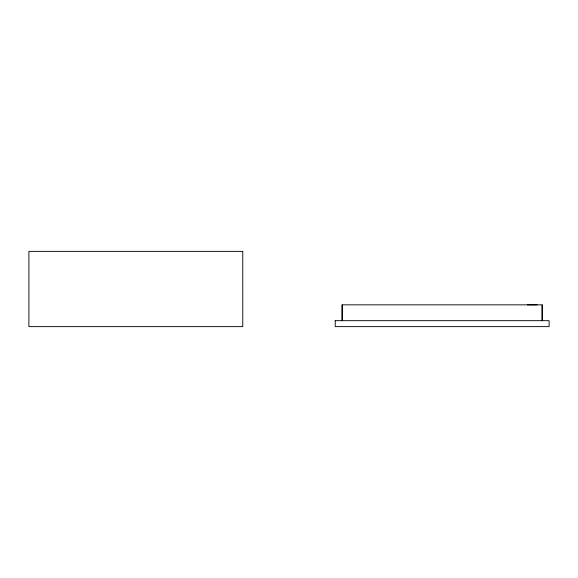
<?xml version="1.0" encoding="UTF-8"?>
<svg xmlns="http://www.w3.org/2000/svg" width="578" height="578" viewBox="0 0 578 578"><rect width="100%" height="100%" fill="white"/><g stroke="black" fill="none" stroke-linecap="round" stroke-linejoin="round"><path stroke-width="0.87" d="M342.154 304.844L342.154 320.682L342.154 304.844L542.171 304.844L542.171 320.682L542.171 304.844M527.317 304.844L537.215 304.852M335.226 320.682L335.226 326.628L549.1 326.628L549.1 320.682L335.226 320.682M242.774 251.372L28.9 251.372L28.9 326.628L242.774 326.628L242.76 251.372"/></g></svg>
